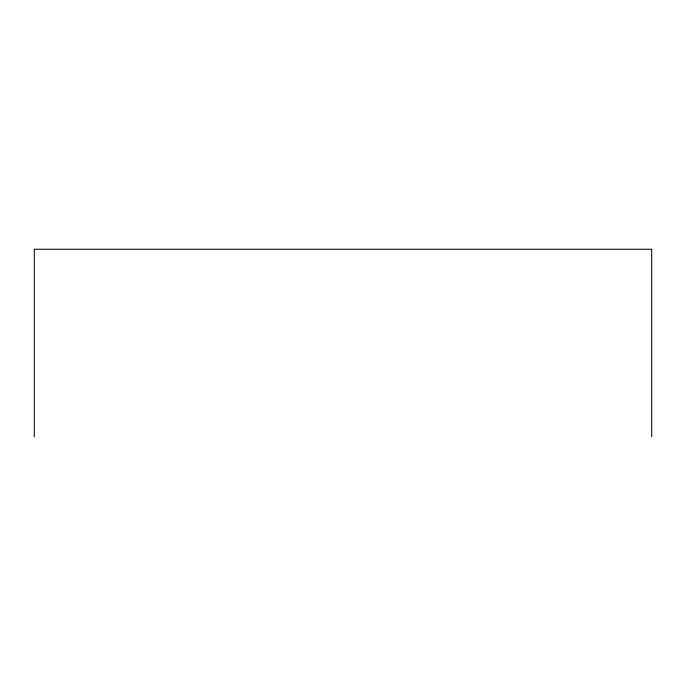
<?xml version="1.0" encoding="UTF-8"?>
<svg xmlns="http://www.w3.org/2000/svg" width="686" height="686" viewBox="0 0 686 686"><rect width="100%" height="100%" fill="white"/><g stroke="black" fill="none" stroke-linecap="round" stroke-linejoin="round"><path stroke-width="1.03" d="M651.7 436.75L651.7 249.25L34.3 249.25L34.3 436.75"/></g></svg>
